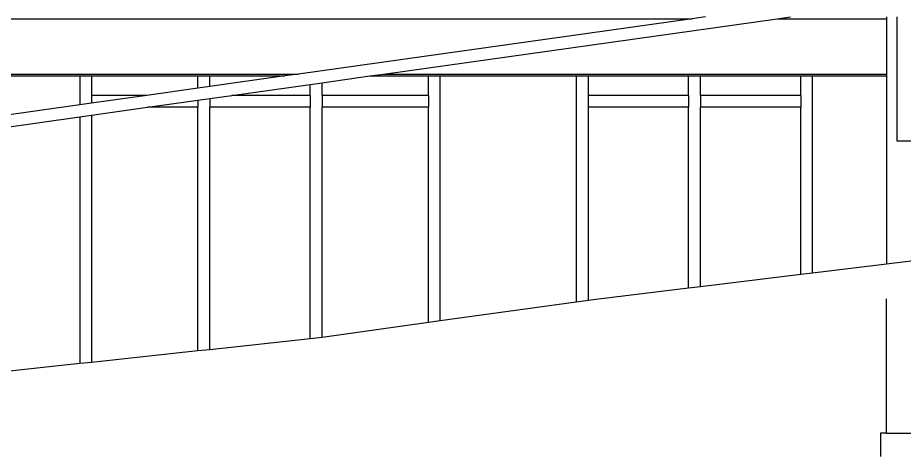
# Model space of a CAD drawing. Extents: x -101 to 101, y -14 to 18.
# Drawn here: x 31.09 to 38.59, y 7.51 to 11.19 of the extents above; entities that cross this region are included whole.
import ezdxf

# ---------------------------------------------------------------- set-up
doc = ezdxf.new("R2010")
doc.units = 0
doc.layers.get('0').update_dxf_attribs({"linetype": 'CONTINUOUS'})
doc.layers.add('SECTIONCUTEDGES', color=7, linetype='CONTINUOUS')

msp = doc.modelspace()

# ---------------------------------------------------------------- linework, layer by layer
for p, q in [((23.7437, 11.1795), (36.7926, 11.1795)), ((36.7926, 11.1795), (33.4626, 10.7115)), ((34.1811, 10.7115), (37.5111, 11.1795)), ((36.9064, 11.1955), (36.7926, 11.1795)), ((37.5111, 11.1795), (37.6249, 11.1955)), ((37.5111, 11.1795), (38.4377, 11.1795)), ((38.4377, 11.1955), (38.4377, 11.1795)), ((38.4377, 11.1795), (38.4377, 10.7115)), ((38.5277, 10.1434), (38.5277, 11.1955)), ((23.7437, 10.7115), (33.4626, 10.7115)), ((30.4627, 10.6955), (31.6127, 10.6955)), ((31.6127, 10.6955), (31.6127, 10.4515)), ((31.6127, 10.6955), (31.7127, 10.6955)), ((31.7127, 10.6955), (31.7127, 10.5312)), ((31.7127, 10.6955), (32.6127, 10.6955)), ((32.6127, 10.592), (32.6127, 10.6955)), ((32.6127, 10.6955), (32.7127, 10.6955)), ((32.7127, 10.6061), (32.7127, 10.6955)), ((32.7127, 10.6955), (33.3487, 10.6955)), ((33.3487, 10.6955), (32.7127, 10.6061)), ((33.4626, 10.7115), (33.3487, 10.6955)), ((33.6627, 10.6386), (34.0673, 10.6955)), ((34.0673, 10.6955), (34.1811, 10.7115)), ((34.0673, 10.6955), (34.5627, 10.6955)), ((34.1811, 10.7115), (38.4377, 10.7115)), ((34.5627, 10.5312), (34.5627, 10.6955)), ((34.5627, 10.6955), (34.6627, 10.6955)), ((34.6627, 8.6278), (34.6627, 10.6955)), ((34.6627, 10.6955), (35.8127, 10.6955)), ((35.8127, 10.6955), (35.8127, 8.7868)), ((35.8127, 10.6955), (35.9127, 10.6955)), ((35.9127, 10.6955), (35.9127, 10.5312)), ((35.9127, 10.6955), (36.7627, 10.6955)), ((36.7627, 10.5312), (36.7627, 10.6955)), ((36.7627, 10.6955), (36.8627, 10.6955)), ((36.8627, 10.5312), (36.8627, 10.6955)), ((36.8627, 10.6955), (37.7127, 10.6955)), ((37.7127, 10.5312), (37.7127, 10.6955)), ((37.7127, 10.6955), (37.8127, 10.6955)), ((37.8127, 9.0325), (37.8127, 10.6955)), ((37.8127, 10.6955), (38.4377, 10.6955)), ((38.4377, 10.7115), (38.4377, 10.6955)), ((38.4377, 10.6955), (38.4377, 9.1084)), ((32.6127, 10.592), (32.1799, 10.5312)), ((32.7127, 10.6061), (32.6127, 10.592)), ((32.8984, 10.5312), (33.5627, 10.6246)), ((33.5627, 10.6246), (33.6627, 10.6386)), ((33.5627, 10.5312), (33.5627, 10.6246)), ((33.6627, 10.5312), (33.6627, 10.6386)), ((32.1799, 10.5312), (31.7127, 10.5312)), ((31.7127, 10.5312), (31.7127, 10.4656)), ((32.1799, 10.5312), (31.7127, 10.4656)), ((32.6127, 10.4911), (32.7127, 10.5051)), ((32.7127, 10.5051), (32.8984, 10.5312)), ((32.7127, 10.5051), (32.7127, 10.4312)), ((33.5627, 10.5312), (32.8984, 10.5312)), ((33.5627, 10.5312), (33.5627, 10.4312)), ((34.5627, 10.5312), (33.6627, 10.5312)), ((33.6627, 10.5312), (33.6627, 10.4312)), ((34.5627, 10.5312), (34.5627, 10.4312)), ((36.7627, 10.5312), (35.9127, 10.5312)), ((35.9127, 10.5312), (35.9127, 10.4312)), ((36.7627, 10.5312), (36.7627, 10.4312)), ((37.7127, 10.5312), (36.8627, 10.5312)), ((36.8627, 10.5312), (36.8627, 10.4312)), ((37.7127, 10.5312), (37.7127, 10.4312)), ((31.6127, 10.4515), (30.4627, 10.2899)), ((31.7127, 10.4656), (31.6127, 10.4515)), ((31.7127, 10.3646), (32.1868, 10.4312)), ((32.1868, 10.4312), (32.6127, 10.4911)), ((32.6127, 10.4312), (32.1868, 10.4312)), ((32.6127, 10.4911), (32.6127, 10.4312)), ((32.6127, 8.3745), (32.6127, 10.4312)), ((33.5627, 10.4312), (32.7127, 10.4312)), ((32.7127, 8.3852), (32.7127, 10.4312)), ((33.5627, 8.4764), (33.5627, 10.4312)), ((34.5627, 10.4312), (33.6627, 10.4312)), ((33.6627, 8.4894), (33.6627, 10.4312)), ((34.5627, 8.6139), (34.5627, 10.4312)), ((36.7627, 10.4312), (35.9127, 10.4312)), ((35.9127, 10.4312), (35.9127, 8.8006)), ((36.7627, 8.905), (36.7627, 10.4312)), ((37.7127, 10.4312), (36.8627, 10.4312)), ((36.8627, 8.9171), (36.8627, 10.4312)), ((37.7127, 9.0203), (37.7127, 10.4312)), ((30.4627, 10.1889), (31.6127, 10.3505)), ((31.6127, 10.3505), (31.7127, 10.3646)), ((31.6127, 10.3505), (31.6127, 8.2673)), ((31.7127, 10.3646), (31.7127, 8.278)), ((38.6477, 10.1434), (38.5277, 10.1434)), ((38.4377, 8.8053), (38.4377, 8.8125)), ((38.4377, 8.7354), (38.4377, 8.8053)), ((38.4377, 8.669), (38.4377, 8.7354)), ((38.4377, 8.4791), (38.4377, 8.669)), ((38.4377, 8.3424), (38.4377, 8.4791)), ((38.4377, 8.1953), (38.4377, 8.3424)), ((38.4377, 7.8988), (38.4377, 8.1953)), ((38.4377, 7.6762), (38.4377, 7.8988)), ((38.4377, 7.6762), (38.3877, 7.6762)), ((38.3877, 7.6762), (38.3877, 7.4791)), ((38.4377, 7.6762), (38.7377, 7.6762))]:
    msp.add_line(p, q)
at = {"layer": 'SECTIONCUTEDGES'}
for p, q in [((37.8127, 9.0325), (38.4377, 9.1084)), ((38.4377, 9.1084), (38.7377, 9.1448)), ((36.8627, 8.9171), (37.7127, 9.0203)), ((37.7127, 9.0203), (37.8127, 9.0325)), ((35.9795, 8.8099), (36.7627, 8.905)), ((36.7627, 8.905), (36.8627, 8.9171)), ((34.6627, 8.6278), (35.8127, 8.7868)), ((35.8127, 8.7868), (35.9127, 8.8006)), ((35.9127, 8.8006), (35.9795, 8.8099)), ((34.5627, 8.6139), (34.6627, 8.6278)), ((33.6627, 8.4894), (34.5627, 8.6139)), ((32.7127, 8.3852), (33.5627, 8.4764)), ((33.5627, 8.4764), (33.5878, 8.4791)), ((33.5878, 8.4791), (33.6627, 8.4894)), ((31.7127, 8.278), (32.6127, 8.3745)), ((32.6127, 8.3745), (32.7127, 8.3852)), ((30.5811, 8.1567), (31.6127, 8.2673)), ((31.6127, 8.2673), (31.7127, 8.278))]:
    msp.add_line(p, q, dxfattribs=at)

doc.saveas('drawing.dxf')
